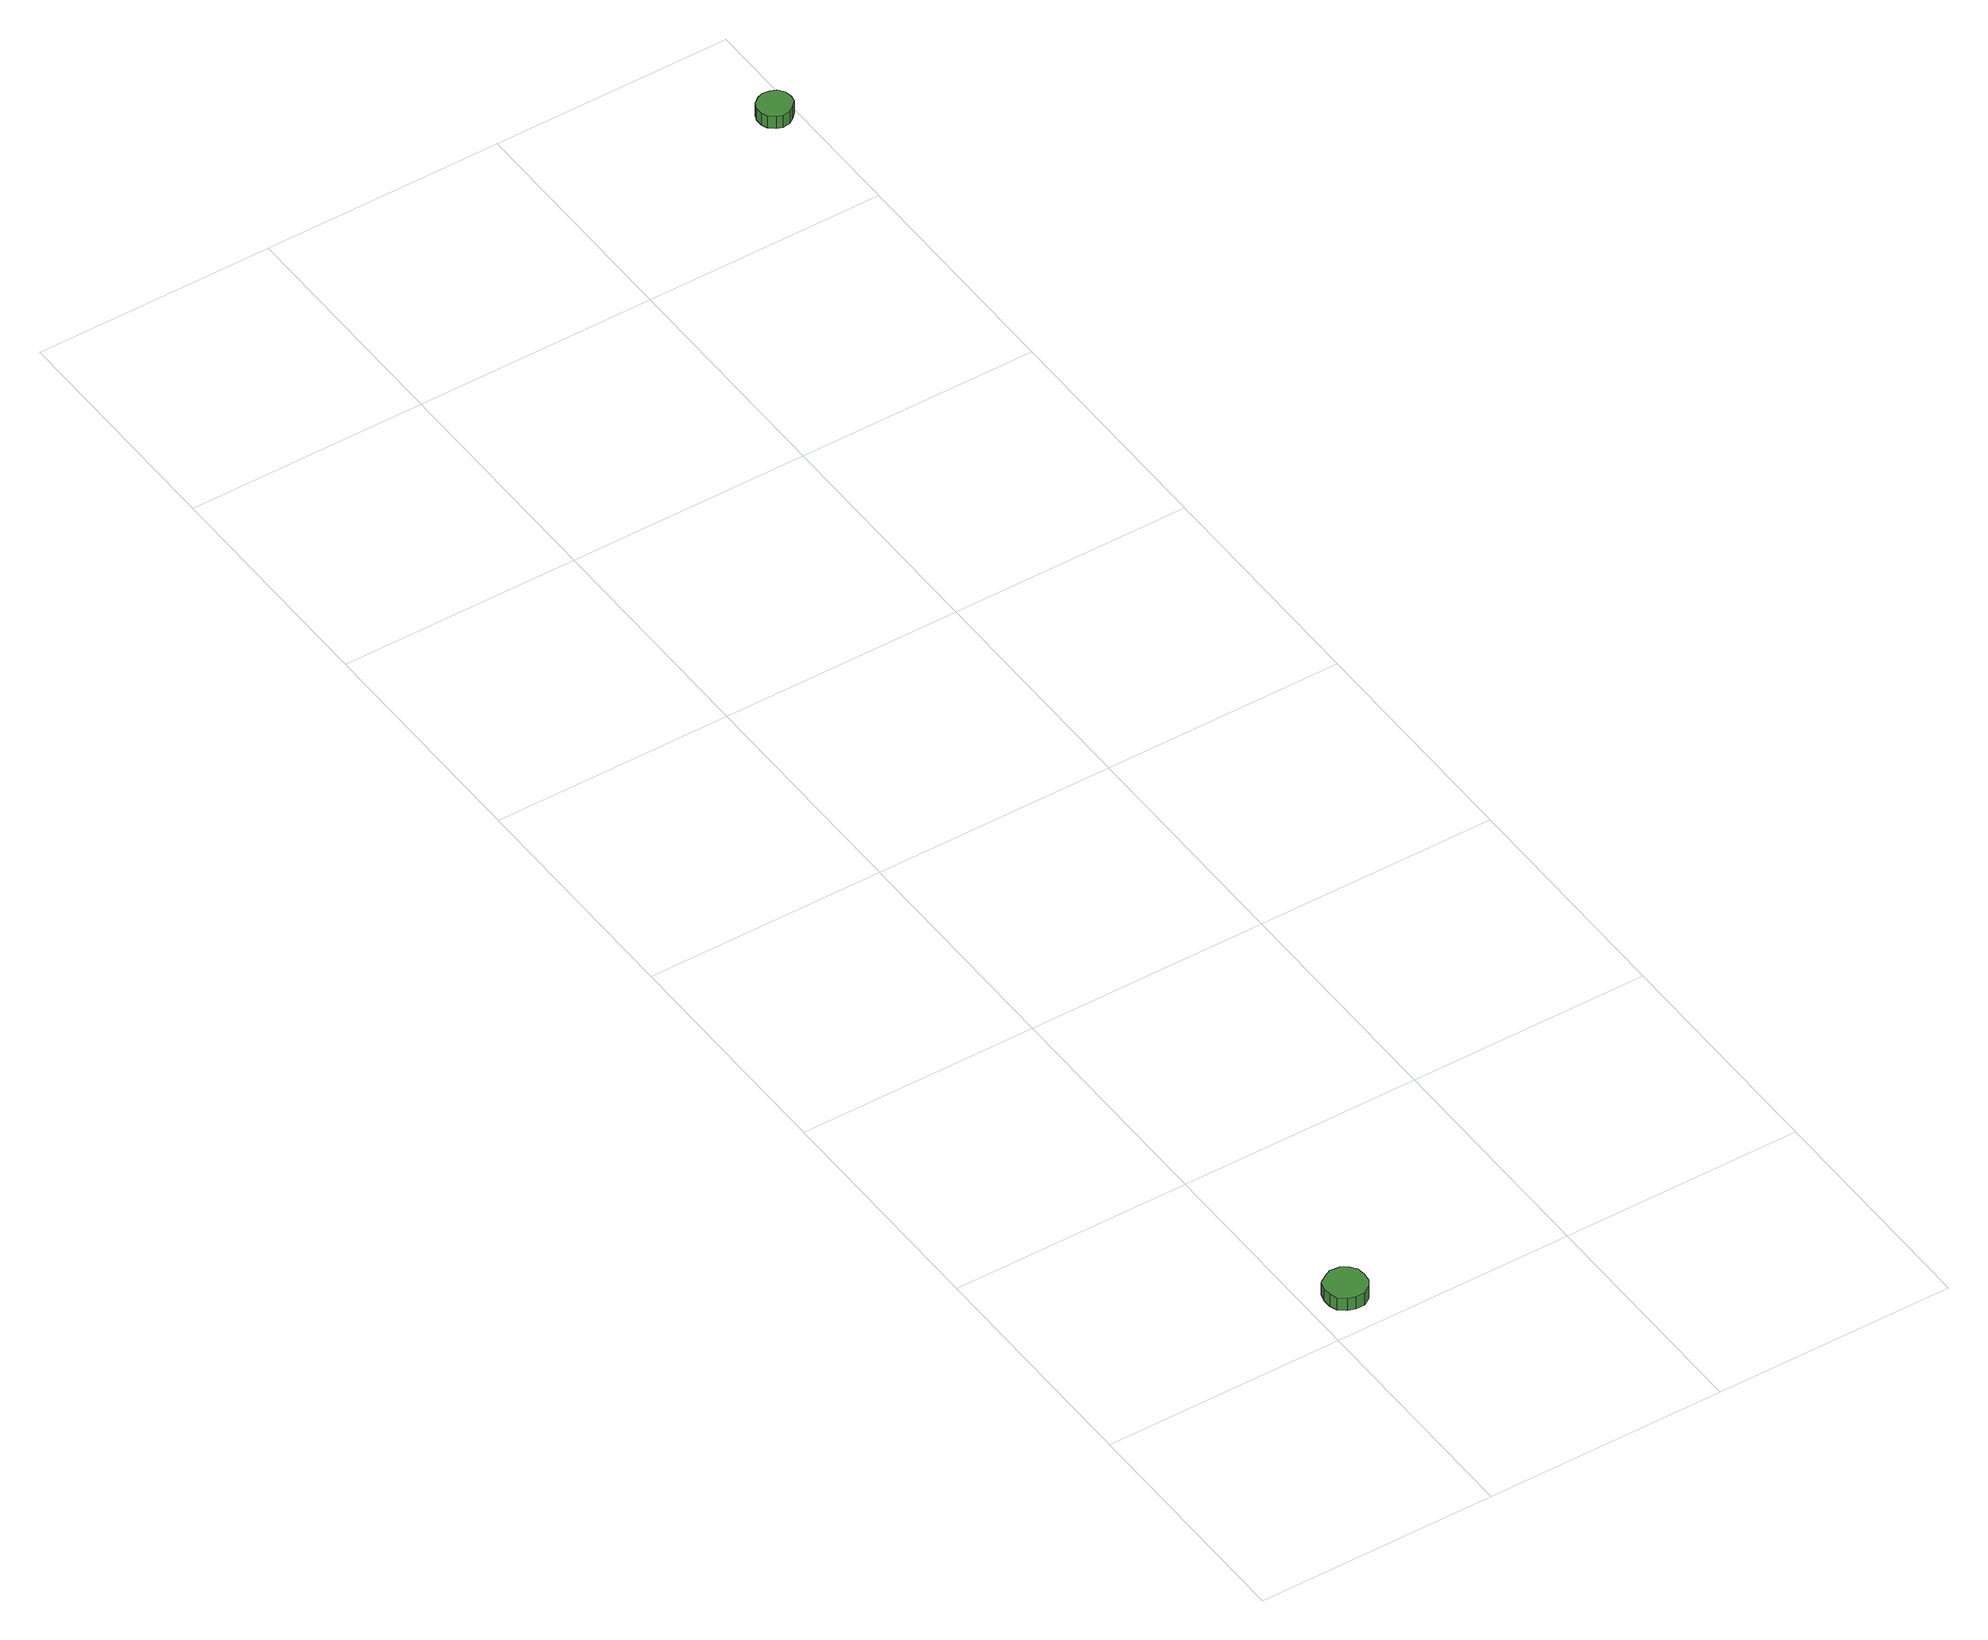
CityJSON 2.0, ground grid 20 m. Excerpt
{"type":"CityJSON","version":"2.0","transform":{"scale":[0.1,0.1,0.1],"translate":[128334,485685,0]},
"CityObjects":{
"tree1":{"type":"SolitaryVegetationObject","attributes":{"function":"something"},"geometry":[{"type":"MultiSurface","lod":"1","boundaries":[[[0,1,2,3,4,5,6,7,8,9,10,11,12,13,14]],[[15,16,17,18,19,20,21,22,23,24,25,26,27,28,29]],[[0,29,28,1]],[[1,28,27,2]],[[2,27,26,3]],[[3,26,25,4]],[[4,25,24,5]],[[5,24,23,6]],[[6,23,22,7]],[[7,22,21,8]],[[8,21,20,9]],[[9,20,19,10]],[[10,19,18,11]],[[11,18,17,12]],[[12,17,16,13]],[[13,16,15,14]],[[14,15,29,0]]]}]},
"tree2":{"type":"SolitaryVegetationObject","attributes":{"function":"something"},"geometry":[{"type":"MultiSurface","lod":"1","boundaries":[[[30,31,32,33,34,35,36,37,38,39,40,41,42,43,44]],[[45,46,47,48,49,50,51,52,53,54,55,56,57,58,59]],[[30,59,58,31]],[[31,58,57,32]],[[32,57,56,33]],[[33,56,55,34]],[[34,55,54,35]],[[35,54,53,36]],[[36,53,52,37]],[[37,52,51,38]],[[38,51,50,39]],[[39,50,49,40]],[[40,49,48,41]],[[41,48,47,42]],[[42,47,46,43]],[[43,46,45,44]],[[44,45,59,30]]]}]}
},
"vertices":[
[41,27,30],[40,34,30],[36,39,30],[30,43,30],[22,44,30],[16,41,30],[10,37,30],[8,30,30],[8,23,30],[10,17,30],[16,12,30],[22,10,30],[30,10,30],[36,14,30],[40,20,30],[40,20,18],[36,14,18],[30,10,18],[22,10,18],[16,12,18],[10,17,18],[8,23,18],[8,30,18],[10,37,18],[16,41,18],[22,44,18],[30,43,18],[36,39,18],[40,34,18],[41,27,18],
[399,1313,18],[398,1319,18],[394,1324,18],[389,1326,18],[383,1327,18],[378,1325,18],[373,1321,18],[371,1316,18],[371,1310,18],[373,1305,18],[378,1301,18],[383,1299,18],[389,1300,18],[394,1303,18],[398,1307,18],[398,1307,6],[394,1303,6],[389,1300,6],[383,1299,6],[378,1301,6],[373,1305,6],[371,1310,6],[371,1316,6],[373,1321,6],[378,1325,6],[383,1327,6],[389,1326,6],[394,1324,6],[398,1319,6],[399,1313,6]
]}
